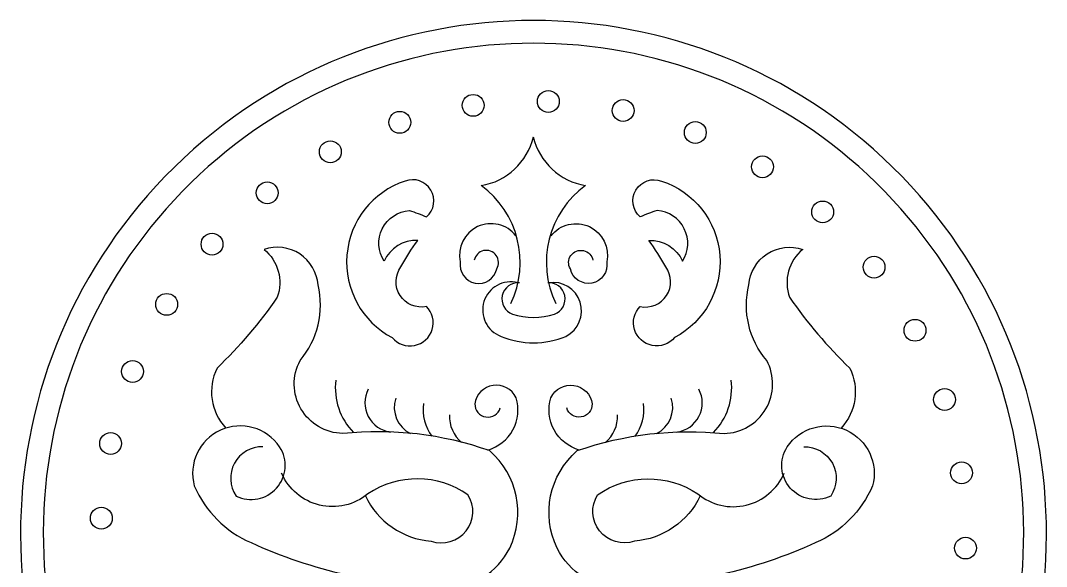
# Model space of a CAD drawing. Header units: metres. Extents: x 7906.1 to 7973.8, y 647.2 to 746.6.
# Drawn here: x 7906.1 to 7973.8, y 710.6 to 746.6 of the extents above; entities that cross this region are included whole.
import ezdxf

# ---------------------------------------------------------------- set-up
doc = ezdxf.new("R2010")
doc.units = ezdxf.units.M
for name, color, linetype in [('3', 3, 'Continuous'), ('4', 4, 'Continuous'), ('7', 7, 'Continuous')]:
    doc.layers.add(name, color=color, linetype=linetype)

msp = doc.modelspace()

# ---------------------------------------------------------------- linework, layer by layer
at = {"layer": '3'}
for centre in [(7935.98, 740.98), (7940.94, 741.24), (7945.87, 740.64), (7931.14, 739.86), (7950.63, 739.19), (7926.56, 737.92), (7955.06, 736.93), (7922.4, 735.21), (7959.03, 733.95), (7918.76, 731.82), (7962.42, 730.31), (7915.77, 727.85), (7965.12, 726.14), (7913.52, 723.42), (7967.07, 721.57), (7912.07, 718.67), (7968.19, 716.73), (7911.46, 713.74), (7968.45, 711.77)]:
    msp.add_circle(centre, 0.72, dxfattribs=at)
msp.add_arc((7939.96, 712.75), 32.33, 321.12, 218.88, dxfattribs=at)
at = {"layer": '4'}
msp.add_arc((7939.96, 712.75), 33.83, 316.72, 223.28, dxfattribs=at)
at = {"layer": '7'}
for points in [[(7931.49, 735.99, 0.66), (7930.64, 725.66, 1.04), (7932.91, 727.71, -0.69), (7931.22, 730.32, -0.04), (7932.33, 732.07, 0.31), (7930.11, 730.69, -0.57), (7931.78, 734.04, -0.03), (7932.91, 733.62, 0.83), (7931.49, 735.99)], [(7948.41, 735.99, -0.66), (7949.26, 725.66, -1.04), (7946.99, 727.71, 0.69), (7948.68, 730.32, 0.04), (7947.56, 732.07, -0.31), (7949.79, 730.69, 0.57), (7948.11, 734.04, 0.03), (7946.99, 733.62, -0.83), (7948.41, 735.99)], [(7938.8, 732.37, 0.8), (7935.13, 730.65, 0.97), (7937.54, 730.19, 1.19), (7936.05, 730.76)], [(7941.12, 732.37, -0.8), (7944.79, 730.65, -0.97), (7942.39, 730.19, -1.19), (7943.88, 730.76)], [(7922.12, 718.46, 0.61), (7920.35, 715.2, 0.76), (7923.22, 718.44, 0.85), (7917.59, 715.87, 0.19), (7921.33, 712.13, 0.1), (7934.16, 709.17, 0.29), (7938.39, 711.77, 0.34), (7937.06, 718.2, 0.11), (7927.38, 719.33, -0.56), (7924.57, 724.15, 0.24), (7925.75, 729.13, 0.49), (7922.19, 731.48, -0.32), (7923.06, 728.32, -0.05), (7919.09, 723.64, 0.31), (7919.66, 719.69)], [(7957.79, 718.46, -0.61), (7959.56, 715.2, -0.76), (7956.69, 718.44, -0.85), (7962.32, 715.87, -0.19), (7958.58, 712.13, -0.1), (7945.75, 709.17, -0.29), (7941.52, 711.77, -0.34), (7942.85, 718.2, -0.11), (7952.53, 719.33, 0.56), (7955.34, 724.15, -0.24), (7954.16, 729.13, -0.49), (7957.72, 731.48, 0.32), (7956.85, 728.32, 0.05), (7960.82, 723.64, -0.31), (7960.25, 719.69)], [(7938.93, 729.28, 0.95), (7937.82, 725.74, 0.2), (7942.1, 725.74, 0.85), (7940.96, 729.28, 0.87)], [(7939.03, 729.27, 0.87), (7938.57, 727.21, 0.16), (7941.35, 727.21, 0.87), (7940.9, 729.27)], [(7936.94, 718.24, 0.42), (7938.81, 721.69, 0.75), (7936.09, 721.28, 0.87), (7937.77, 721.02)], [(7942.98, 718.24, -0.42), (7941.11, 721.69, -0.75), (7943.83, 721.28, -0.87), (7942.15, 721.02)], [(7928.87, 715.22, 0.27), (7933.21, 712.23, 0.71), (7935.64, 715.29, 0.31), (7929.03, 715.34, -0.5), (7923.35, 716.71)], [(7950.96, 715.22, -0.27), (7946.62, 712.23, -0.71), (7944.19, 715.29, -0.31), (7950.8, 715.34, 0.5), (7956.49, 716.71)]]:
    msp.add_lwpolyline(points, format="xyb", dxfattribs=at)
for centre, radius, start, end in [((7935.81, 739.89), 4.26, 279.48, 346.52), ((7944.09, 739.89), 4.26, 193.48, 260.52), ((7932.81, 730.63), 6.27, 334.19, 53.9), ((7947.08, 730.63), 6.27, 126.1, 205.81), ((7931.16, 722.35), 4.27, 173.24, 223.96), ((7948.76, 722.35), 4.27, 316.04, 6.76), ((7930.78, 721.35), 1.94, 152.08, 262.78), ((7949.15, 721.35), 1.94, 277.22, 27.92), ((7932.73, 721.06), 1.95, 162.35, 242.99), ((7935.55, 720.88), 2.87, 171.24, 217.21), ((7944.37, 720.88), 2.87, 322.79, 8.76), ((7947.19, 721.06), 1.95, 297.01, 17.65), ((7936.74, 720.5), 2.33, 178.63, 228.96), ((7943.18, 720.5), 2.33, 311.04, 1.37)]:
    msp.add_arc(centre, radius, start, end, dxfattribs=at)

doc.saveas('drawing.dxf')
